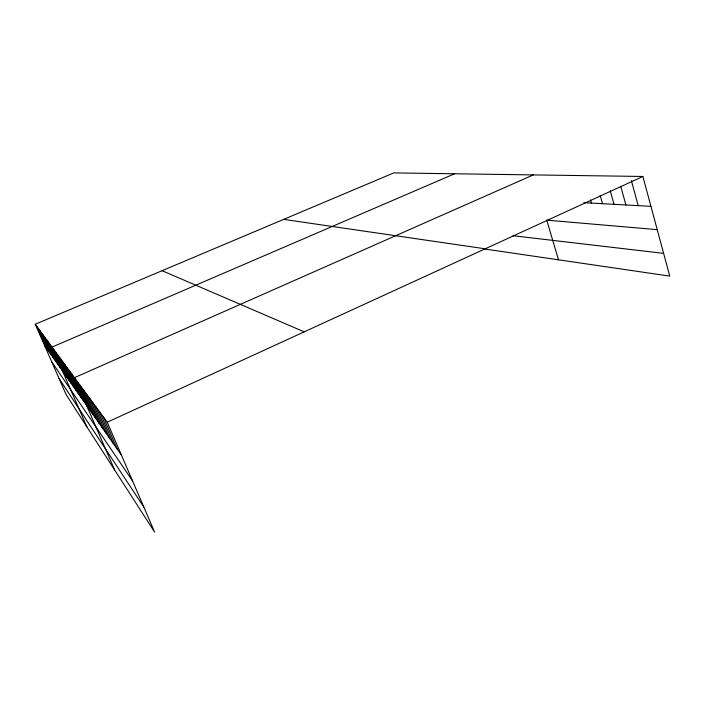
<?xml version="1.0" encoding="UTF-8"?>
<svg xmlns="http://www.w3.org/2000/svg" width="705" height="705" viewBox="0 0 705 705"><rect width="100%" height="100%" fill="white"/><g stroke="black" fill="none" stroke-linecap="round" stroke-linejoin="round"><path stroke-width="1.06" d="M642.881 176.47L393.76 172.91L35.25 324.247L107.257 422.207L642.881 176.47L669.75 276.113L485.225 249.085M533.28 174.902L74.501 377.651L114.633 469.971M454.584 173.782L52.038 347.089L86.962 426.992M583.872 202.661L650.935 206.345M657.219 229.645L546.727 220.145L558.51 259.819M513.055 235.726L663.616 253.368M283.683 219.378L485.207 248.803M162.088 270.702L304.199 331.844M44.477 345.265L121.498 455.263M51.694 361.709L132.584 480.969M59.061 378.506L143.846 507.089M35.25 324.247L66.155 394.668L154.615 532.09L107.257 422.207M53.994 349.742L64.569 373.967M50.143 344.516L60.454 368.08M48.301 342.004L58.48 365.26M46.512 339.572L56.559 362.52M44.776 337.201L54.69 359.858M43.075 334.901L52.875 357.259M41.428 332.654L51.104 354.73M39.824 330.469L49.385 352.271M38.264 328.345L47.702 349.874M36.739 326.265L46.072 347.539M71.919 374.135L83.772 401.374M69.425 370.733L81.101 397.558M67.01 367.446L78.511 393.866M64.666 364.265L76.008 390.288M62.401 361.18L73.576 386.825M60.198 358.184L71.223 383.458M58.066 355.285L68.94 380.198M55.995 352.474L66.719 377.034M89.315 397.805L102.366 427.926M86.133 393.469L98.964 423.07M83.067 389.292L95.686 418.391M80.106 385.274L92.522 413.879M77.259 381.396L89.473 409.526M103.371 416.919L117.365 449.349M99.643 411.852L113.39 443.665M96.065 406.979L109.566 438.219M92.628 402.299L105.9 432.976M590.499 199.912L591.407 203.075M600.193 195.417L602.519 203.692M610.204 190.658L614.02 204.318M620.779 186.42L625.899 204.97M631.336 180.48L638.201 205.649"/></g></svg>
